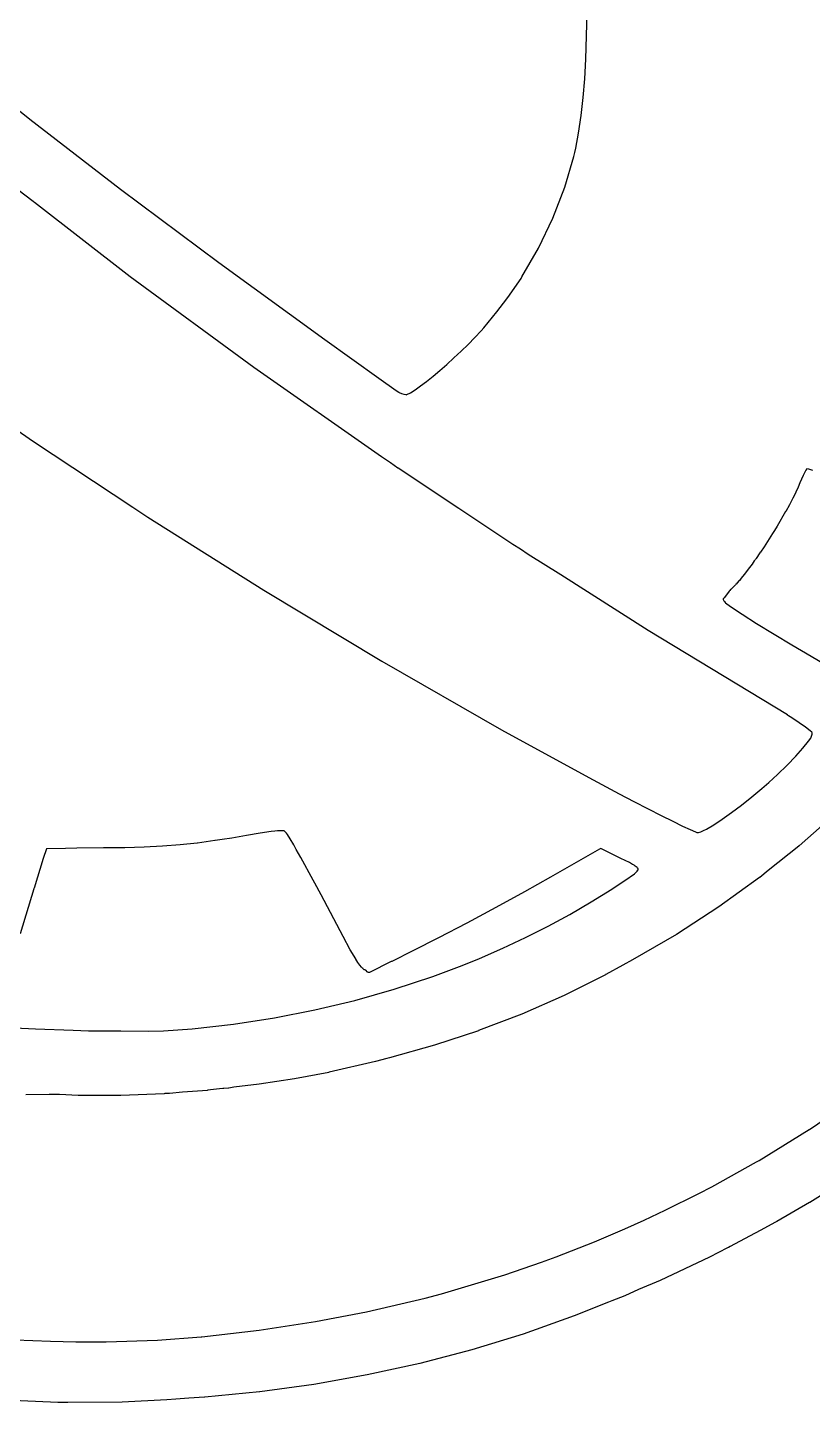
# Model space of a CAD drawing. Extents: x 98.7 to 142.9, y -103.3 to -43.4.
# Drawn here: x 119.05 to 129.43, y -103.27 to -85.11 of the extents above; entities that cross this region are included whole.
import ezdxf

# ---------------------------------------------------------------- set-up
doc = ezdxf.new("R2010")
doc.units = 0
doc.layers.add('BLACK', color=7, linetype='CONTINUOUS')

msp = doc.modelspace()

# ---------------------------------------------------------------- linework, layer by layer
at = {"layer": 'BLACK', "linetype": 'CONTINUOUS'}
for p, q in [((126.434, -85.5232), (126.454, -84.9062)), ((118.098, -85.5275), (119.084, -86.316)), ((126.422, -85.7813), (126.434, -85.5232)), ((126.402, -86.0298), (126.422, -85.7813)), ((126.375, -86.2696), (126.402, -86.0298)), ((126.34, -86.5015), (126.375, -86.2696)), ((119.084, -86.316), (120.284, -87.2414)), ((126.302, -86.7003), (126.34, -86.5015)), ((126.156, -87.215), (126.277, -86.8094)), ((126.277, -86.8094), (126.289, -86.7586)), ((126.289, -86.7586), (126.302, -86.7003)), ((119.126, -87.4054), (118.833, -87.1794)), ((120.284, -87.2414), (121.582, -88.2109)), ((126, -87.6237), (126.156, -87.215)), ((119.132, -87.4098), (119.126, -87.4054)), ((119.132, -87.4099), (119.132, -87.4098)), ((119.132, -87.4102), (119.132, -87.4099)), ((119.132, -87.4099), (119.132, -87.4099)), ((119.144, -87.4189), (119.132, -87.4102)), ((120.412, -88.398), (119.144, -87.4189)), ((125.811, -88.0209), (126, -87.6237)), ((125.591, -88.4005), (125.811, -88.0209)), ((121.582, -88.2109), (122.983, -89.227)), ((120.412, -88.3981), (120.412, -88.398)), ((120.412, -88.3984), (120.412, -88.3981)), ((122.045, -89.5978), (120.412, -88.3984)), ((125.404, -88.6711), (125.578, -88.4201)), ((125.578, -88.4201), (125.591, -88.4005)), ((125.26, -88.8625), (125.348, -88.7495)), ((125.348, -88.7495), (125.404, -88.6711)), ((125.086, -89.0738), (125.26, -88.8625)), ((124.879, -89.2925), (124.967, -89.2026)), ((124.967, -89.2026), (125.051, -89.114)), ((125.051, -89.114), (125.086, -89.0738)), ((122.983, -89.227), (122.983, -89.227)), ((122.983, -89.227), (123.698, -89.7379)), ((124.692, -89.4708), (124.786, -89.3824)), ((124.786, -89.3824), (124.879, -89.2925)), ((124.505, -89.6376), (124.598, -89.5564)), ((124.598, -89.5564), (124.692, -89.4708)), ((122.045, -89.5979), (122.045, -89.5978)), ((122.046, -89.5981), (122.045, -89.5979)), ((123.732, -90.7776), (122.046, -89.5981)), ((123.698, -89.7379), (123.929, -89.9008)), ((124.329, -89.7818), (124.415, -89.7132)), ((124.415, -89.7132), (124.505, -89.6376)), ((117.991, -89.7882), (119.13, -90.5754)), ((123.929, -89.9008), (123.963, -89.9243)), ((123.963, -89.9243), (123.968, -89.927)), ((123.968, -89.927), (123.999, -89.9399)), ((124.067, -89.9565), (124.117, -89.9306)), ((124.117, -89.9306), (124.178, -89.8919)), ((124.178, -89.8919), (124.25, -89.8418)), ((124.25, -89.8418), (124.329, -89.7818)), ((123.999, -89.9399), (124.028, -89.9493)), ((124.028, -89.9493), (124.054, -89.9553)), ((124.054, -89.9553), (124.066, -89.9568)), ((124.066, -89.9568), (124.067, -89.9565)), ((119.13, -90.5754), (120.447, -91.4444)), ((123.732, -90.7779), (123.732, -90.7776)), ((123.732, -90.7776), (123.732, -90.7776)), ((123.854, -90.8589), (123.732, -90.7779)), ((123.951, -90.9271), (123.854, -90.8589)), ((123.952, -90.9271), (123.951, -90.9271)), ((123.952, -90.9274), (123.952, -90.9271)), ((124.755, -91.4595), (123.952, -90.9274)), ((129.343, -90.9552), (129.31, -91.0249)), ((129.345, -90.9527), (129.343, -90.9552)), ((129.357, -90.9352), (129.345, -90.9527)), ((129.382, -90.9418), (129.357, -90.9352)), ((129.436, -90.9577), (129.382, -90.9418)), ((129.241, -91.1781), (129.211, -91.2468)), ((129.264, -91.1215), (129.241, -91.1775)), ((129.241, -91.1775), (129.241, -91.1778)), ((129.241, -91.1778), (129.241, -91.1781)), ((129.31, -91.0249), (129.264, -91.1215)), ((129.172, -91.3257), (129.128, -91.4102)), ((129.173, -91.325), (129.172, -91.3253)), ((129.172, -91.3253), (129.172, -91.3257)), ((129.21, -91.2477), (129.173, -91.325)), ((129.211, -91.2468), (129.21, -91.2472)), ((129.21, -91.2472), (129.21, -91.2477)), ((120.447, -91.4444), (120.642, -91.5732)), ((125.47, -91.9365), (124.755, -91.4595)), ((129.077, -91.5016), (128.964, -91.6936)), ((129.078, -91.501), (129.077, -91.5013)), ((129.077, -91.5013), (129.077, -91.5016)), ((129.128, -91.4107), (129.078, -91.501)), ((129.128, -91.4102), (129.128, -91.4104)), ((129.128, -91.4104), (129.128, -91.4107)), ((120.642, -91.5732), (122.178, -92.5411)), ((128.964, -91.6943), (128.928, -91.7501)), ((128.964, -91.6936), (128.964, -91.6938)), ((128.964, -91.6938), (128.964, -91.6943)), ((128.904, -91.7904), (128.791, -91.9669)), ((128.905, -91.7898), (128.904, -91.79)), ((128.904, -91.79), (128.904, -91.7904)), ((128.928, -91.7501), (128.905, -91.7898)), ((125.471, -91.9366), (125.47, -91.9365)), ((125.471, -91.9368), (125.471, -91.9366)), ((125.57, -91.9998), (125.471, -91.9368)), ((125.671, -92.067), (125.57, -91.9998)), ((125.672, -92.067), (125.671, -92.067)), ((125.672, -92.0673), (125.672, -92.067)), ((126.104, -92.3391), (125.672, -92.0673)), ((128.738, -92.0443), (128.686, -92.1208)), ((128.739, -92.044), (128.738, -92.0441)), ((128.738, -92.0441), (128.738, -92.0443)), ((128.743, -92.0376), (128.739, -92.044)), ((128.791, -91.9675), (128.743, -92.0376)), ((128.791, -91.9669), (128.791, -91.9671)), ((128.791, -91.9671), (128.791, -91.9675)), ((128.583, -92.2637), (128.533, -92.3278)), ((128.634, -92.1944), (128.583, -92.2632)), ((128.583, -92.2632), (128.583, -92.2634)), ((128.583, -92.2634), (128.583, -92.2637)), ((128.663, -92.1533), (128.634, -92.194)), ((128.634, -92.194), (128.634, -92.1942)), ((128.634, -92.1942), (128.634, -92.1944)), ((128.677, -92.1345), (128.663, -92.1533)), ((128.682, -92.1265), (128.677, -92.134)), ((128.677, -92.134), (128.677, -92.1342)), ((128.677, -92.1342), (128.677, -92.1345)), ((128.686, -92.1212), (128.682, -92.1265)), ((128.686, -92.1208), (128.686, -92.1209)), ((128.686, -92.1209), (128.686, -92.1212)), ((127.261, -93.0739), (126.104, -92.3391)), ((128.413, -92.4678), (128.393, -92.4895)), ((128.42, -92.4608), (128.413, -92.4678)), ((128.421, -92.4598), (128.42, -92.4601)), ((128.42, -92.4601), (128.42, -92.4602)), ((128.42, -92.4602), (128.42, -92.4608)), ((128.426, -92.4541), (128.421, -92.4598)), ((128.437, -92.4421), (128.426, -92.4541)), ((128.438, -92.4414), (128.437, -92.4417)), ((128.437, -92.4417), (128.437, -92.4421)), ((128.463, -92.4118), (128.438, -92.4414)), ((128.464, -92.4112), (128.463, -92.4118)), ((128.465, -92.41), (128.464, -92.4105)), ((128.464, -92.4105), (128.464, -92.4105)), ((128.464, -92.4105), (128.464, -92.4111)), ((128.464, -92.4111), (128.464, -92.4112)), ((128.484, -92.388), (128.465, -92.41)), ((128.532, -92.3283), (128.484, -92.3874)), ((128.484, -92.3874), (128.484, -92.3876)), ((128.484, -92.3876), (128.484, -92.388)), ((128.533, -92.328), (128.532, -92.3283)), ((128.533, -92.3278), (128.533, -92.328)), ((122.178, -92.5411), (123.738, -93.4783)), ((128.263, -92.6402), (128.252, -92.6554)), ((128.252, -92.6554), (128.253, -92.6624)), ((128.293, -92.6006), (128.263, -92.6402)), ((128.329, -92.5539), (128.293, -92.6006)), ((128.337, -92.5439), (128.329, -92.5539)), ((128.35, -92.5314), (128.337, -92.5439)), ((128.351, -92.5311), (128.35, -92.5312)), ((128.35, -92.5312), (128.35, -92.5314)), ((128.392, -92.4903), (128.351, -92.5311)), ((128.393, -92.4895), (128.392, -92.4897)), ((128.392, -92.4897), (128.392, -92.4903)), ((128.253, -92.6624), (128.256, -92.6707)), ((128.256, -92.6707), (128.261, -92.6802)), ((128.261, -92.6802), (128.268, -92.691)), ((128.268, -92.691), (128.278, -92.7032)), ((128.278, -92.7032), (128.284, -92.7091)), ((128.284, -92.7091), (128.349, -92.7558)), ((128.349, -92.7558), (128.501, -92.8558)), ((128.501, -92.8558), (128.694, -92.9784)), ((128.694, -92.9784), (129.161, -93.2635)), ((127.261, -93.074), (127.261, -93.0739)), ((127.261, -93.0742), (127.261, -93.074)), ((129.101, -94.189), (127.261, -93.0742)), ((129.161, -93.2635), (129.413, -93.412)), ((123.738, -93.4783), (125.32, -94.3838)), ((129.413, -93.412), (129.663, -93.5555)), ((129.102, -94.189), (129.101, -94.189)), ((129.102, -94.1891), (129.102, -94.189)), ((129.116, -94.1979), (129.102, -94.1891)), ((129.157, -94.2246), (129.116, -94.1979)), ((129.257, -94.2918), (129.157, -94.2246)), ((125.32, -94.3838), (126.475, -95.0129)), ((129.338, -94.3502), (129.257, -94.2918)), ((129.4, -94.3976), (129.338, -94.3502)), ((129.422, -94.4162), (129.4, -94.3976)), ((129.415, -94.4831), (129.421, -94.469)), ((129.421, -94.469), (129.425, -94.4558)), ((129.429, -94.4231), (129.422, -94.4162)), ((129.425, -94.4558), (129.428, -94.4437)), ((129.428, -94.4437), (129.429, -94.4326)), ((129.429, -94.4326), (129.429, -94.4231)), ((129.21, -94.7345), (129.306, -94.6276)), ((129.306, -94.6276), (129.381, -94.5339)), ((129.381, -94.5339), (129.409, -94.4938)), ((129.409, -94.4938), (129.415, -94.4831)), ((129.097, -94.8509), (129.21, -94.7345)), ((126.475, -95.0129), (126.875, -95.23)), ((128.853, -95.0806), (128.97, -94.9733)), ((128.97, -94.9733), (129.097, -94.8509)), ((128.628, -95.2718), (128.764, -95.1584)), ((128.764, -95.1584), (128.853, -95.0806)), ((126.875, -95.23), (126.875, -95.23)), ((126.875, -95.23), (127.072, -95.3335)), ((127.072, -95.3335), (127.259, -95.4301)), ((128.362, -95.4794), (128.493, -95.3798)), ((128.493, -95.3798), (128.628, -95.2718)), ((127.259, -95.4301), (127.431, -95.5176)), ((127.431, -95.5176), (127.584, -95.5938)), ((128.239, -95.5674), (128.362, -95.4794)), ((129.75, -95.4814), (129.254, -95.9194)), ((122.274, -95.7294), (122.13, -95.75)), ((122.325, -95.7235), (122.274, -95.7294)), ((122.359, -95.721), (122.325, -95.7235)), ((122.447, -95.7185), (122.359, -95.721)), ((122.47, -95.742), (122.447, -95.7185)), ((122.477, -95.7512), (122.47, -95.742)), ((127.584, -95.5938), (127.713, -95.6567)), ((127.713, -95.6567), (127.815, -95.7041)), ((127.815, -95.7041), (127.885, -95.7338)), ((127.885, -95.7338), (127.904, -95.7409)), ((127.904, -95.7409), (127.91, -95.742)), ((127.91, -95.742), (127.914, -95.7415)), ((127.914, -95.7415), (127.927, -95.7398)), ((127.927, -95.7398), (127.956, -95.7313)), ((127.956, -95.7313), (127.991, -95.7168)), ((127.991, -95.7168), (128.032, -95.6967)), ((128.032, -95.6967), (128.128, -95.6408)), ((128.128, -95.6408), (128.239, -95.5674)), ((120.838, -95.9242), (120.597, -95.9366)), ((120.839, -95.9241), (120.838, -95.924)), ((120.838, -95.924), (120.838, -95.9242)), ((121.07, -95.9058), (120.839, -95.9241)), ((121.298, -95.8809), (121.07, -95.9057)), ((121.07, -95.9057), (121.07, -95.9056)), ((121.07, -95.9056), (121.07, -95.9058)), ((121.299, -95.8808), (121.298, -95.8807)), ((121.298, -95.8807), (121.298, -95.8809)), ((121.529, -95.8488), (121.299, -95.8808)), ((121.53, -95.8487), (121.529, -95.8487)), ((121.529, -95.8487), (121.529, -95.8488)), ((121.534, -95.8481), (121.53, -95.8487)), ((121.626, -95.8358), (121.534, -95.8481)), ((121.627, -95.8356), (121.626, -95.8358)), ((121.753, -95.8149), (121.627, -95.8357)), ((121.627, -95.8357), (121.627, -95.8356)), ((121.95, -95.7794), (121.753, -95.8148)), ((121.753, -95.8148), (121.753, -95.8148)), ((121.753, -95.8148), (121.753, -95.8149)), ((122.13, -95.75), (121.95, -95.7794)), ((122.489, -95.7682), (122.477, -95.7512)), ((122.525, -95.8248), (122.489, -95.7682)), ((122.573, -95.9064), (122.525, -95.8248)), ((122.606, -95.9644), (122.573, -95.9064)), ((129.253, -95.9202), (128.847, -96.2446)), ((129.254, -95.9194), (129.253, -95.9196)), ((129.253, -95.9196), (129.253, -95.9202)), ((119.262, -96.0839), (119.14, -96.4768)), ((119.302, -95.9579), (119.262, -96.0839)), ((119.554, -95.951), (119.302, -95.9579)), ((119.707, -95.947), (119.554, -95.951)), ((120.056, -95.9464), (119.707, -95.947)), ((120.337, -95.9439), (120.056, -95.9464)), ((120.056, -95.9464), (120.056, -95.9464)), ((120.056, -95.9464), (120.056, -95.9464)), ((120.338, -95.9438), (120.337, -95.9439)), ((120.596, -95.9367), (120.338, -95.9439)), ((120.338, -95.9439), (120.338, -95.9438)), ((120.597, -95.9366), (120.596, -95.9365)), ((120.596, -95.9365), (120.596, -95.9367)), ((122.666, -96.0716), (122.606, -95.9644)), ((122.829, -96.3695), (122.666, -96.0716)), ((122.666, -96.0716), (122.666, -96.0716)), ((126.618, -95.9614), (125.968, -96.3323)), ((126.632, -95.9533), (126.618, -95.9614)), ((126.897, -96.083), (126.632, -95.9533)), ((127.011, -96.1394), (126.897, -96.083)), ((127.054, -96.1623), (127.011, -96.1394)), ((127.056, -96.1632), (127.054, -96.1623)), ((127.056, -96.1634), (127.056, -96.1632)), ((127.074, -96.1742), (127.056, -96.1634)), ((127.061, -96.2996), (127.079, -96.2856)), ((127.089, -96.1844), (127.074, -96.1742)), ((127.079, -96.2856), (127.094, -96.2726)), ((127.102, -96.194), (127.089, -96.1844)), ((127.094, -96.2726), (127.107, -96.2609)), ((127.113, -96.2029), (127.102, -96.194)), ((127.107, -96.2609), (127.116, -96.2505)), ((127.12, -96.2108), (127.113, -96.2029)), ((127.116, -96.2505), (127.123, -96.2414)), ((127.125, -96.2177), (127.12, -96.2108)), ((127.123, -96.2414), (127.128, -96.2339)), ((127.128, -96.2233), (127.125, -96.2177)), ((127.129, -96.2279), (127.128, -96.2233)), ((127.128, -96.2339), (127.129, -96.2312)), ((127.129, -96.2312), (127.129, -96.2279)), ((128.847, -96.2446), (128.734, -96.3341)), ((128.847, -96.2446), (128.847, -96.2446)), ((122.852, -96.4125), (122.829, -96.3695)), ((122.934, -96.567), (122.852, -96.4125)), ((125.968, -96.3324), (125.624, -96.5254)), ((125.968, -96.3323), (125.968, -96.3323)), ((125.968, -96.3323), (125.968, -96.3324)), ((126.777, -96.489), (126.93, -96.3894)), ((126.93, -96.3894), (126.991, -96.3494)), ((126.991, -96.3494), (127.04, -96.3149)), ((127.04, -96.3149), (127.061, -96.2996)), ((128.733, -96.3348), (128.194, -96.7238)), ((128.734, -96.3343), (128.733, -96.3348)), ((128.734, -96.3341), (128.734, -96.3343)), ((119.138, -96.4839), (118.957, -97.0786)), ((119.14, -96.4768), (119.138, -96.4836)), ((119.138, -96.4836), (119.138, -96.4837)), ((119.138, -96.4837), (119.138, -96.4839)), ((123.225, -97.1146), (122.934, -96.567)), ((125.624, -96.5255), (125.247, -96.7311)), ((125.624, -96.5254), (125.624, -96.5254)), ((125.624, -96.5254), (125.624, -96.5255)), ((126.504, -96.6597), (126.777, -96.489)), ((125.247, -96.7312), (124.86, -96.9376)), ((125.247, -96.7311), (125.247, -96.7311)), ((125.247, -96.7311), (125.247, -96.7312)), ((125.935, -96.9804), (126.223, -96.8236)), ((126.223, -96.8236), (126.504, -96.6597)), ((128.193, -96.7245), (127.634, -97.0879)), ((128.194, -96.724), (128.193, -96.7245)), ((128.194, -96.7238), (128.194, -96.724)), ((124.86, -96.9377), (124.486, -97.1332)), ((124.86, -96.9376), (124.86, -96.9376)), ((124.86, -96.9376), (124.86, -96.9377)), ((125.639, -97.13), (125.935, -96.9804)), ((123.225, -97.1147), (123.225, -97.1146)), ((123.225, -97.1149), (123.225, -97.1147)), ((123.321, -97.29), (123.225, -97.1149)), ((124.486, -97.1333), (124.148, -97.3059)), ((124.486, -97.1332), (124.486, -97.1332)), ((124.486, -97.1332), (124.486, -97.1333)), ((125.338, -97.272), (125.639, -97.13)), ((127.633, -97.0885), (127.054, -97.4255)), ((127.634, -97.0879), (127.633, -97.088)), ((127.633, -97.088), (127.633, -97.0885)), ((123.321, -97.2902), (123.321, -97.29)), ((123.321, -97.2905), (123.321, -97.2902)), ((123.392, -97.4124), (123.321, -97.2905)), ((124.148, -97.306), (123.869, -97.4439)), ((124.148, -97.3059), (124.148, -97.3059)), ((124.148, -97.3059), (124.148, -97.306)), ((125.03, -97.4064), (125.338, -97.272)), ((123.393, -97.4127), (123.392, -97.4124)), ((123.393, -97.4133), (123.393, -97.4127)), ((123.421, -97.4572), (123.393, -97.4133)), ((123.421, -97.4576), (123.421, -97.4572)), ((123.421, -97.4582), (123.421, -97.4576)), ((123.445, -97.4924), (123.421, -97.4582)), ((123.446, -97.4929), (123.445, -97.4924)), ((123.447, -97.4938), (123.446, -97.4929)), ((123.467, -97.5195), (123.447, -97.4938)), ((123.468, -97.5201), (123.467, -97.5195)), ((123.469, -97.5214), (123.468, -97.5201)), ((123.487, -97.5398), (123.469, -97.5214)), ((123.489, -97.5405), (123.487, -97.5398)), ((123.49, -97.5422), (123.489, -97.5405)), ((123.506, -97.5545), (123.49, -97.5422)), ((123.509, -97.5551), (123.506, -97.5545)), ((123.511, -97.557), (123.509, -97.5551)), ((123.526, -97.5643), (123.511, -97.557)), ((123.86, -97.4481), (123.575, -97.5897)), ((123.868, -97.4442), (123.86, -97.4481)), ((123.869, -97.4439), (123.868, -97.444)), ((123.868, -97.444), (123.868, -97.4442)), ((124.412, -97.6454), (124.801, -97.4992)), ((124.801, -97.4992), (125.03, -97.4064)), ((126.924, -97.4929), (126.698, -97.6196)), ((127.053, -97.4261), (126.924, -97.4929)), ((127.054, -97.4256), (127.053, -97.4261)), ((127.054, -97.4255), (127.054, -97.4256)), ((123.529, -97.5644), (123.526, -97.5643)), ((123.531, -97.5658), (123.529, -97.5644)), ((123.544, -97.5827), (123.531, -97.5658)), ((123.551, -97.5863), (123.544, -97.5827)), ((123.556, -97.591), (123.551, -97.5863)), ((123.559, -97.5909), (123.556, -97.591)), ((123.561, -97.5922), (123.559, -97.5909)), ((123.568, -97.5902), (123.561, -97.5922)), ((123.575, -97.5897), (123.568, -97.5902)), ((123.902, -97.8127), (124.412, -97.6454)), ((126.697, -97.6202), (126.148, -97.8935)), ((126.698, -97.6196), (126.697, -97.6197)), ((126.697, -97.6197), (126.697, -97.6202)), ((123.382, -97.9596), (123.902, -97.8127)), ((126.147, -97.894), (125.589, -98.1401)), ((126.148, -97.8936), (126.147, -97.894)), ((126.148, -97.8935), (126.148, -97.8936)), ((122.317, -98.1909), (122.853, -98.0858)), ((122.853, -98.0858), (123.382, -97.9596)), ((121.229, -98.3365), (121.775, -98.2746)), ((121.775, -98.2746), (122.317, -98.1909)), ((125.588, -98.1406), (125.018, -98.3597)), ((125.589, -98.1401), (125.588, -98.1401)), ((125.588, -98.1401), (125.588, -98.1406)), ((118.702, -98.3139), (119.16, -98.3368)), ((119.16, -98.3368), (119.655, -98.355)), ((119.655, -98.355), (119.86, -98.3601)), ((119.86, -98.3601), (120.288, -98.3642)), ((120.288, -98.3642), (120.653, -98.3658)), ((120.653, -98.3658), (120.853, -98.3638)), ((120.853, -98.3638), (121.229, -98.3365)), ((125.017, -98.3601), (124.435, -98.5523)), ((125.018, -98.3597), (125.017, -98.3596)), ((125.017, -98.3596), (125.017, -98.3601)), ((124.434, -98.5527), (123.84, -98.7184)), ((124.435, -98.5523), (124.434, -98.5527)), ((124.435, -98.5523), (124.435, -98.5523)), ((123.652, -98.7687), (123.04, -98.9104)), ((123.653, -98.7684), (123.652, -98.7687)), ((123.802, -98.7271), (123.653, -98.7684)), ((123.653, -98.7684), (123.653, -98.7684)), ((123.839, -98.7187), (123.802, -98.7271)), ((123.84, -98.7184), (123.839, -98.7183)), ((123.839, -98.7183), (123.839, -98.7187)), ((122.583, -98.9973), (122.118, -99.0685)), ((123.039, -98.9106), (122.583, -98.9971)), ((122.583, -98.9971), (122.583, -98.997)), ((122.583, -98.997), (122.583, -98.9973)), ((123.04, -98.9104), (123.039, -98.9103)), ((123.039, -98.9103), (123.039, -98.9106)), ((120.858, -99.1926), (120.288, -99.2146)), ((120.859, -99.1924), (120.858, -99.1926)), ((120.87, -99.1917), (120.859, -99.1925)), ((120.859, -99.1925), (120.859, -99.1924)), ((120.927, -99.1896), (120.87, -99.1917)), ((120.928, -99.1893), (120.927, -99.1896)), ((120.929, -99.1895), (120.928, -99.1893)), ((121.101, -99.1739), (120.929, -99.1895)), ((121.433, -99.1484), (121.101, -99.1739)), ((121.434, -99.1482), (121.433, -99.1484)), ((121.593, -99.1294), (121.434, -99.1483)), ((121.434, -99.1483), (121.434, -99.1482)), ((121.634, -99.1257), (121.593, -99.1294)), ((121.644, -99.1248), (121.634, -99.1257)), ((121.645, -99.1247), (121.644, -99.1248)), ((121.647, -99.1245), (121.645, -99.1247)), ((121.645, -99.1247), (121.645, -99.1247)), ((121.645, -99.1247), (121.645, -99.1247)), ((121.712, -99.1186), (121.647, -99.1245)), ((121.713, -99.1183), (121.712, -99.1186)), ((121.782, -99.1085), (121.713, -99.1185)), ((121.713, -99.1185), (121.713, -99.1183)), ((122.117, -99.0686), (121.782, -99.1085)), ((122.118, -99.0684), (122.117, -99.0686)), ((122.118, -99.0685), (122.118, -99.0684)), ((119.34, -99.2023), (119.032, -99.2084)), ((119.351, -99.2031), (119.34, -99.2023)), ((119.352, -99.2032), (119.351, -99.2029)), ((119.351, -99.2029), (119.351, -99.2031)), ((119.474, -99.2054), (119.352, -99.2032)), ((119.721, -99.2148), (119.474, -99.2054)), ((119.721, -99.2149), (119.721, -99.2147)), ((119.721, -99.2147), (119.721, -99.2148)), ((119.971, -99.2148), (119.721, -99.2149)), ((120.14, -99.2179), (119.971, -99.2148)), ((120.141, -99.2179), (120.14, -99.2176)), ((120.14, -99.2176), (120.14, -99.2179)), ((120.231, -99.2147), (120.141, -99.2179)), ((120.287, -99.2146), (120.231, -99.2147)), ((120.288, -99.2144), (120.287, -99.2146)), ((120.288, -99.2146), (120.288, -99.2144)), ((129.393, -99.6643), (129.948, -99.2877)), ((128.725, -100.075), (129.389, -99.6665)), ((129.389, -99.6665), (129.393, -99.6643)), ((128.1, -100.422), (128.694, -100.093)), ((128.694, -100.093), (128.725, -100.075)), ((127.928, -100.512), (128.1, -100.422)), ((127.486, -100.732), (127.928, -100.512)), ((129.394, -100.632), (128.959, -100.88)), ((129.395, -100.632), (129.394, -100.632)), ((129.394, -100.632), (129.394, -100.632)), ((129.539, -100.542), (129.395, -100.632)), ((127.205, -100.866), (127.486, -100.732)), ((126.548, -101.152), (126.952, -100.978)), ((126.952, -100.978), (127.205, -100.866)), ((128.75, -100.998), (128.599, -101.077)), ((128.751, -100.998), (128.75, -100.998)), ((128.934, -100.894), (128.751, -100.998)), ((128.751, -100.998), (128.751, -100.998)), ((128.941, -100.89), (128.934, -100.894)), ((128.959, -100.88), (128.941, -100.89)), ((128.941, -100.89), (128.941, -100.89)), ((128.941, -100.89), (128.941, -100.89)), ((126.044, -101.348), (126.548, -101.152)), ((128.599, -101.077), (128.342, -101.211)), ((125.851, -101.419), (126.044, -101.348)), ((128.07, -101.353), (127.418, -101.66)), ((128.071, -101.352), (128.07, -101.352)), ((128.07, -101.352), (128.07, -101.353)), ((128.31, -101.228), (128.071, -101.352)), ((128.319, -101.223), (128.31, -101.228)), ((128.32, -101.223), (128.319, -101.223)), ((128.319, -101.223), (128.319, -101.223)), ((128.342, -101.211), (128.32, -101.223)), ((125.366, -101.587), (125.851, -101.419)), ((124.525, -101.838), (125.366, -101.587)), ((127.418, -101.661), (127.132, -101.782)), ((127.418, -101.66), (127.418, -101.66)), ((127.418, -101.66), (127.418, -101.661)), ((123.537, -102.075), (124.309, -101.895)), ((124.309, -101.895), (124.525, -101.838)), ((126.949, -101.863), (126.779, -101.931)), ((126.95, -101.863), (126.949, -101.863)), ((126.949, -101.863), (126.949, -101.863)), ((127.132, -101.782), (126.95, -101.863)), ((122.859, -102.204), (123.537, -102.075)), ((126.735, -101.949), (126.281, -102.13)), ((126.758, -101.94), (126.735, -101.949)), ((126.759, -101.94), (126.758, -101.94)), ((126.758, -101.94), (126.758, -101.94)), ((126.779, -101.931), (126.759, -101.94)), ((122.117, -102.317), (122.859, -102.204)), ((126.28, -102.13), (125.607, -102.368)), ((126.281, -102.13), (126.28, -102.13)), ((126.28, -102.13), (126.28, -102.13)), ((118.602, -102.433), (119.359, -102.463)), ((119.359, -102.463), (119.694, -102.471)), ((120.094, -102.472), (120.77, -102.448)), ((120.77, -102.448), (121.349, -102.406)), ((121.349, -102.406), (121.358, -102.405)), ((121.358, -102.405), (122.117, -102.317)), ((125.606, -102.368), (124.927, -102.576)), ((125.607, -102.368), (125.606, -102.368)), ((125.607, -102.368), (125.607, -102.368)), ((119.694, -102.471), (120.094, -102.472)), ((124.926, -102.577), (124.24, -102.757)), ((124.927, -102.576), (124.926, -102.577)), ((124.927, -102.576), (124.927, -102.576)), ((124.239, -102.757), (123.545, -102.909)), ((124.24, -102.757), (124.239, -102.757)), ((124.24, -102.757), (124.24, -102.757)), ((123.544, -102.909), (122.839, -103.034)), ((123.545, -102.909), (123.544, -102.909)), ((123.544, -102.909), (123.544, -102.909)), ((122.122, -103.133), (121.396, -103.204)), ((122.123, -103.132), (122.122, -103.133)), ((122.838, -103.034), (122.123, -103.132)), ((122.123, -103.132), (122.123, -103.132)), ((122.839, -103.034), (122.838, -103.034)), ((122.839, -103.034), (122.839, -103.034)), ((119.453, -103.272), (118.764, -103.242)), ((119.454, -103.272), (119.453, -103.272)), ((119.455, -103.272), (119.454, -103.272)), ((119.547, -103.272), (119.455, -103.272)), ((119.585, -103.273), (119.547, -103.272)), ((119.586, -103.273), (119.585, -103.273)), ((119.585, -103.273), (119.585, -103.273)), ((120.305, -103.269), (119.586, -103.273)), ((120.306, -103.268), (120.305, -103.269)), ((120.894, -103.236), (120.306, -103.269)), ((120.306, -103.269), (120.306, -103.268)), ((121.013, -103.231), (120.894, -103.236)), ((121.014, -103.231), (121.013, -103.231)), ((121.184, -103.215), (121.014, -103.231)), ((121.014, -103.231), (121.014, -103.231)), ((121.394, -103.204), (121.184, -103.215)), ((121.395, -103.204), (121.394, -103.204)), ((121.396, -103.204), (121.395, -103.204))]:
    msp.add_line(p, q, dxfattribs=at)

doc.saveas('drawing.dxf')
